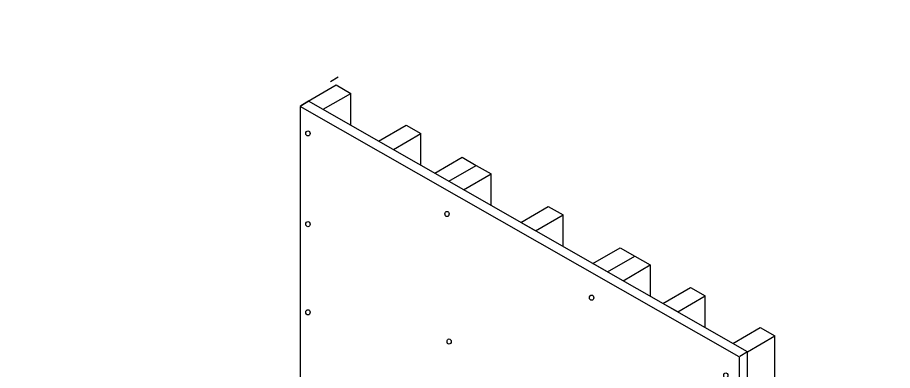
# Model space of a CAD drawing. Extents: x -1140 to 5605, y -816 to 2382.
# Drawn here: x -509 to 27, y 243 to 459 of the extents above; entities that cross this region are included whole.
import ezdxf

# ---------------------------------------------------------------- set-up
doc = ezdxf.new("R2010")
doc.units = 0
doc.header["$MEASUREMENT"] = 0
for name, color, linetype, lineweight in [('G-ANNO-TTLB', 7, 'Continuous', 0), ('TYVEK', 7, 'Continuous', 0), ('wall scratch', 7, 'Continuous', 0)]:
    doc.layers.add(name, color=color, linetype=linetype, lineweight=lineweight)

# ---------------------------------------------------------------- blocks, each defined once
blk = doc.blocks.new('Block_23')
at = {"layer": 'wall scratch', "color": 18, "lineweight": 25, "true_color": 0x000000}
for points in [[(-335.57, 404.77)], [(-335.57, -17.59)]]:
    blk.add_lwpolyline(points, dxfattribs=at)
blk = doc.blocks.new('Block_26')
at = {"layer": 'wall scratch', "color": 18, "lineweight": 25, "true_color": 0x000000}
for centre in [(-331.2, 387.89), (-245.98, 338.51), (-331.2, 332.28), (-157.42, 287.2), (-331.2, 278.26), (-244.69, 260.31), (-201.73, 235.43), (-75.21, 239.57), (-331.2, 224.24), (-245.99, 222.74), (-156.13, 209), (-75.21, 183.96), (-151.21, 180.17), (-331.2, 165.14), (-245.99, 168.72), (-75.21, 129.95), (-151.21, 126.15), (-245.99, 109.62), (-330.99, 98.69), (-75.21, 75.93), (-151.21, 67.05), (-331.2, 43.74), (-75.21, 16.83), (-331.2, -9.01), (-75, -49.62), (-245.98, -58.38), (-75.21, -104.58), (-157.42, -109.69), (-75.21, -157.32)]:
    blk.add_ellipse(centre, major_axis=(0, 1.59), ratio=0.812499, dxfattribs=at)

msp = doc.modelspace()

# ---------------------------------------------------------------- hatches: boundary and pattern name
at = {"layer": 'G-ANNO-TTLB', "true_color": 0xff00ff, "transparency": 33554687}
h = msp.add_hatch(color=6, dxfattribs=at)
edge = h.paths.add_edge_path()
edge.add_spline(control_points=[(1815.43, -731.7), (1815.43, -731.7), (-1114.08, -731.7), (-1114.08, -731.7), (-1114.08, -731.7), (-1114.08, 1725.3), (-1114.08, 1725.3), (-1114.08, 1725.3), (1815.43, 1725.3), (1815.43, 1725.3), (1815.43, 1725.3), (1815.43, -731.7), (1815.43, -731.7)], knot_values=[0, 0, 0, 0, 1, 1, 1, 2, 2, 2, 3, 3, 3, 4, 4, 4, 4], degree=3, periodic=0)
edge = h.paths.add_edge_path()
edge.add_spline(control_points=[(-1105.08, 1716.3), (-1105.08, 1716.3), (-1105.08, -722.7), (-1105.08, -722.7), (-1105.08, -722.7), (1806.43, -722.7), (1806.43, -722.7), (1806.43, -722.7), (1806.43, 1716.3), (1806.43, 1716.3), (1806.43, 1716.3), (-1105.08, 1716.3), (-1105.08, 1716.3)], knot_values=[0, 0, 0, 0, 1, 1, 1, 2, 2, 2, 3, 3, 3, 4, 4, 4, 4], degree=3, periodic=0)
edge.add_line((-1105.08, 1716.3), (-1105.08, 1716.3))

# ---------------------------------------------------------------- linework, layer by layer
at = {"layer": 'G-ANNO-TTLB'}
for points in [[(1815.43, -731.7), (1815.43, -731.7), (-1114.08, -731.7), (-1114.08, -731.7), (-1114.08, -731.7), (-1114.08, 1725.3), (-1114.08, 1725.3), (-1114.08, 1725.3), (1815.43, 1725.3), (1815.43, 1725.3), (1815.43, 1725.3), (1815.43, -731.7), (1815.43, -731.7)], [(-1105.08, 1716.3), (-1105.08, 1716.3), (-1105.08, -722.7), (-1105.08, -722.7), (-1105.08, -722.7), (1806.43, -722.7), (1806.43, -722.7), (1806.43, -722.7), (1806.43, 1716.3), (1806.43, 1716.3), (1806.43, 1716.3), (-1105.08, 1716.3), (-1105.08, 1716.3)]]:
    msp.add_open_spline(points, degree=3, knots=[0, 0, 0, 0, 1, 1, 1, 2, 2, 2, 3, 3, 3, 4, 4, 4, 4], dxfattribs=at)
at = {"layer": 'TYVEK', "color": 2, "lineweight": 25, "true_color": 0xffff00}
msp.add_line((-312.57, 422.32), (-317.38, 419.53), dxfattribs=at)
at = {"layer": 'wall scratch', "color": 33, "lineweight": 25, "true_color": 0xcc9966}
for p, q in [((-331.01, 407.7), (-313.95, 417.57)), ((-313.96, 417.57), (-304.95, 412.41)), ((-330.76, 407.55), (-331.01, 407.7)), ((-321.76, 402.69), (-304.95, 412.41)), ((-304.95, 393.05), (-304.95, 412.41)), ((-288.06, 383.05), (-271, 392.92)), ((-271, 392.92), (-262, 387.76)), ((-278.8, 378.04), (-262, 387.76)), ((-262, 368.4), (-262, 387.76)), ((-253.52, 363.45), (-236.69, 373.4)), ((-236.69, 373.4), (-228.04, 368.28)), ((-244.9, 358.53), (-228.04, 368.28)), ((-228.04, 368.28), (-219.04, 363.12)), ((-235.84, 353.4), (-219.04, 363.12)), ((-219.04, 343.76), (-219.04, 363.12)), ((-191.74, 328.18), (-174.94, 337.9)), ((-174.94, 318.58), (-174.94, 337.9)), ((-147.62, 302.98), (-130.84, 312.69)), ((-130.84, 312.69), (-121.62, 307.41)), ((-138.18, 297.59), (-121.62, 307.41)), ((-121.62, 307.41), (-121.62, 288.13)), ((-104.66, 278.56), (-87.86, 288.28)), ((-87.86, 268.85), (-87.86, 288.28)), ((-61.89, 254.02), (-45.08, 263.75)), ((-45.08, -160.74), (-45.08, 263.75))]:
    msp.add_line(p, q, dxfattribs=at)
at = {"layer": 'wall scratch', "color": 2, "lineweight": 25, "true_color": 0xffff00}
for p, q in [((-330.76, 407.56), (-335.57, 404.77)), ((-61.89, 254.02), (-330.76, 407.56)), ((-331.16, 407.2), (-335.97, 404.41)), ((-335.97, 404.41), (-335.97, -17.95)), ((-67.1, 250.88), (-335.97, 404.41)), ((-61.89, 254.02), (-66.7, 251.24)), ((-61.89, -170.47), (-61.89, 254.02)), ((-67.1, 250.88), (-67.1, -173.61))]:
    msp.add_line(p, q, dxfattribs=at)
at = {"layer": 'wall scratch', "color": 33, "lineweight": 25, "true_color": 0xcc9966}
for points in [[(-191.74, 328.18), (-200.74, 333.34), (-183.94, 343.07), (-174.94, 337.9)], [(-147.62, 302.98), (-156.64, 308.13), (-139.84, 317.85), (-130.84, 312.69)], [(-104.66, 278.56), (-113.77, 283.65), (-96.86, 293.44), (-87.86, 288.28)], [(-61.89, 254.02), (-70.89, 259.19), (-54.08, 268.91), (-45.08, 263.75)]]:
    msp.add_lwpolyline(points, dxfattribs=at)

# ---------------------------------------------------------------- block references
at = {"layer": 'wall scratch'}
for name in ['Block_23', 'Block_26']:
    msp.add_blockref(name, (0, 0), dxfattribs=at)

doc.saveas('drawing.dxf')
